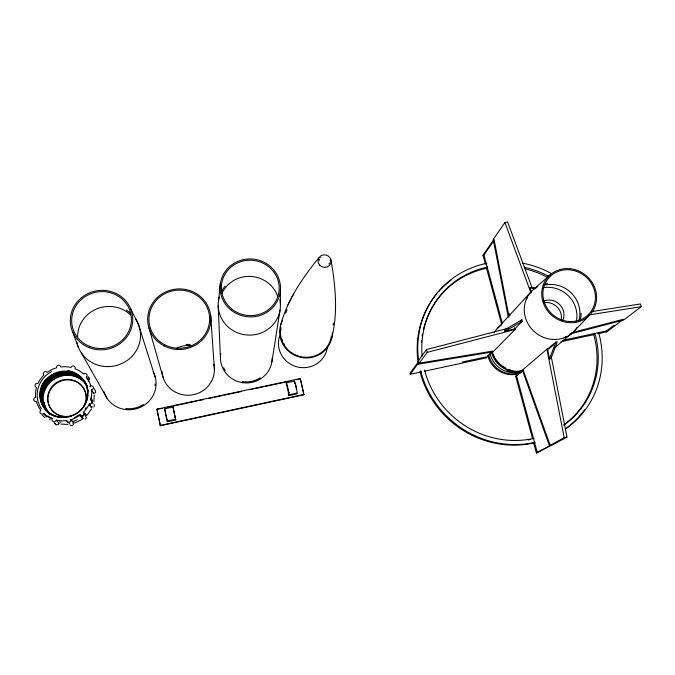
<?xml version="1.0" encoding="UTF-8"?>
<svg xmlns="http://www.w3.org/2000/svg" width="675" height="675" viewBox="0 0 675 675"><rect width="100%" height="100%" fill="white"/><g stroke="black" fill="none" stroke-linecap="round" stroke-linejoin="round"><path stroke-width="1.01" d="M280.403 304.273L280.471 287.12M89.564 379.772L88.628 377.409M93.184 403.937L90.779 399.828A28.274 26.865 -20.9 0 0 91.555 389.914A2.168 2.067 -18.9 0 0 93.361 387.433A2.168 2.067 -18.9 0 0 90.762 385.864A28.274 26.865 -20.9 0 0 86.324 377.089L88.779 381.173M218.607 299.911L220.489 282.808M333.163 325.046L333.382 323.089M271.915 361.792L280.058 310.044M93.926 401.541L94.238 394.934M288.47 392.85L286.175 382.885L294.275 381.156A6.235 0.591 77.9 0 1 295.996 385.914A6.235 0.591 77.9 0 1 297.042 393.103L296.814 393.888L288.723 395.626L288.267 393.635L288.47 392.85L289.482 392.631M165.797 414.568L164.641 408.721L165.645 413.834M331.476 339.069C338.268 313.116 335.509 285.913 330.969 259.824M288.723 395.626L288.925 394.85A6.235 0.548 77.9 0 0 287.845 387.661A6.235 0.548 77.9 0 0 286.175 382.885M294.055 381.974L294.275 381.156M294.621 383.552L294.832 383.071L295.161 383.729M300.341 378.557L300.223 378.962A25.296 2.481 77.9 0 1 303.91 394.791L160.38 425.739L156.895 409.168L300.341 378.557L303.91 394.791M86.552 417.572L85.143 419.099M280.538 325.451C287.263 299.953 302.594 277.838 319.005 257.631M549.526 358.931L555.829 342.065L557.263 341.761L550.927 358.627L549.526 358.931L547.602 349.068L555.829 342.065M285.576 313.31L287.094 309.682M92.332 406.738L91.775 407.43L89.353 403.802A2.177 2.076 -20.6 0 0 92.18 402.469A2.177 2.076 -20.6 0 0 90.779 399.828M293.591 293.895L287.947 304.72M91.513 408.805L87.083 415.209M73.432 424.474L71.947 425.579L70.225 425.225M95.344 392.901L95.656 391.171L94.238 388.673M531.967 287.525L507.617 221.991L504.917 222.531L493.206 239.465L508.326 317.258M485.443 264.262L482.996 255.192L494.016 239.304L508.925 316.069M482.996 255.192L483.933 255.007L493.83 240.781M508.41 328.193L426.457 349.574L417.842 361.429L418.525 364.112L493.028 351.886L515.076 329.476L514.561 327.594M418.053 362.264L409.987 373.317L410.231 374.296L421.512 371.858M410.231 374.296L418.314 363.285L492.818 351.084L486.127 357.902L424.592 371.191M418.525 364.112L427.174 352.375L515.076 329.476M497.154 328.7L531.36 291.465M574.163 331.138L590.001 314.702A28.24 26.274 39.6 0 0 574.231 269.452A28.24 26.274 39.6 0 0 543.265 302.805A28.24 26.274 39.6 0 0 590.001 314.702M520.383 321.317L521.859 319.807L522.256 321.249L514.882 328.767L505.052 331.332L504.672 329.923L521.859 319.807M93.909 407.042L94.508 404.679M533.377 289.567L550.471 274.556M548.767 348.815L546.902 349.22L522.357 370.119L549.425 445.711L552.091 445.103L566.975 437.079L551.239 356.501M532.592 438.877L515.692 376.287L523.159 369.942L550.252 445.525L536.406 453.009L533.68 442.91M515.692 376.287L522.644 370.997M548.994 348.764L553.508 344.942M554.639 347.718L572.164 333.079M562.739 340.352L606.606 330.893L614.031 325.215M597.696 333.813L606.876 331.83L623.388 319.25L571.7 332.724M591.688 311.605L640.448 303.969L641.25 306.678L623.624 320.06L569.903 334.058M58.59 424.491L56.287 424.837L54.059 422.668M82.654 419.116L74.697 423.107M505.052 331.332L522.256 321.249M83.573 418.238L82.822 418.483L80.232 415.032A28.274 26.865 -20.9 0 1 70.9 419.639A2.194 2.092 -23.7 0 1 69.162 422.246A2.194 2.092 -23.7 0 1 66.614 420.559L69.82 424.01M549.425 445.711L564.199 437.721L566.975 437.079M536.406 453.009L551.264 445.289M54.135 374.743C65.652 368.609 81.878 373.545 86.872 385.906M504.672 329.923L506.638 329.408M174.656 417.31L175.179 417.201L175.804 419.934L167.459 421.732L166.05 415.758M167.231 421.031L175.601 419.234L175.804 419.934M288.925 394.85L297.042 393.103M160.253 425.41L304.028 394.419M462.291 362.028L485.873 356.94L486.127 357.902M560.967 341.744L594.633 334.479M156.895 409.168L162.169 408.426M167.324 407.32L171.442 406.443M173.509 406.004L197.201 400.95M199.26 400.511L203.386 399.625M208.533 398.528L212.659 397.651M214.718 397.212L221.923 395.668M223.99 395.229L241.498 391.492M249.742 389.737L253.868 388.851M255.926 388.412L263.14 386.876M265.199 386.438L288.892 381.375M297.135 379.62L299.194 379.181M164.692 408.822L173.045 407.042L173.888 411.311M47.832 412.079A23.752 22.621 -25 0 1 43.166 402.207L44.12 402.722A23.279 21.988 -22.9 0 0 50.152 413.952M531.63 292.655L529.892 287.955L536.254 287.744M516.333 373.57L517.126 373.427A23.979 22.84 37.9 0 0 520.948 372.33M589.368 314.862L641.25 306.678M42.407 402.891L44.12 402.722A23.279 22.132 -21.2 0 0 50.136 413.927M67.888 424.44L61.003 424.102M529.892 287.955L535.84 288.048M58.455 423.47L59.257 423.512L56.27 420.12A2.202 2.092 -24.1 0 1 53.452 421.571A2.202 2.092 -24.1 0 1 52.161 418.846A28.274 26.865 -20.9 0 1 43.647 413.438A2.202 2.084 -23.6 0 1 40.483 413.37A2.202 2.084 -23.6 0 1 40.804 410.341A28.274 26.865 -20.9 0 1 36.416 401.448A2.202 2.076 -22.5 0 1 33.784 399.878A2.202 2.076 -22.5 0 1 35.632 397.364A28.274 26.865 -20.9 0 1 36.543 387.416A2.194 2.067 -21 0 1 35.134 384.775A2.194 2.067 -21 0 1 37.994 383.451A28.308 26.89 -20.9 0 1 43.909 375.123A2.177 2.059 -19.5 0 1 44.111 372.136A2.177 2.059 -19.5 0 1 47.216 372.338A28.308 26.89 -20.9 0 1 56.548 367.824A2.168 2.05 -18.3 0 1 58.261 365.302A2.168 2.05 -18.3 0 1 60.784 366.964A28.308 26.89 -20.9 0 1 71.027 367.436A2.16 2.05 -17.7 0 1 73.794 366.036A2.16 2.05 -17.7 0 1 75.077 368.702A28.308 26.89 -20.9 0 1 83.548 374.026A2.16 2.059 -17.9 0 1 86.619 374.119A2.16 2.059 -17.9 0 1 86.324 377.089M44.702 417.445L42.103 415.108M49.477 419.217L50.254 419.774M50.566 414.273L48.203 412.374M47.663 411.851C23.288 386.269 71.609 354.966 86.856 385.577A23.709 22.545 -21.2 0 0 58.472 376.996A23.709 22.545 -21.2 0 0 43.605 402.722M43.622 413.446L46.837 416.948L45.908 416.028A27.953 26.578 -21.2 0 1 45.352 415.412L44.288 414.146M54.81 423.503L55.662 424.432M44.162 413.994L44.668 414.593M70.892 419.656L73.609 423.107A1.73 0.43 -11.4 0 1 72.917 423.562M89.345 403.793A28.274 26.865 -20.9 0 1 83.531 412.189L86.029 415.673A1.704 0.439 -42 0 1 85.447 416.779M91.555 389.922L93.952 393.778L93.884 392.496M89.294 378.515L88.155 376.625M81.278 352.831L107.114 398.351M130.587 308.618L138.307 324.051L155.588 378.523M173.045 407.042L174.116 412.4M87.176 386.252L87.48 386.944M72.377 331.298L78.469 347.549M504.917 222.531L530.938 292.807M87.159 386.606L87.421 387.315M295.338 384.261L295.878 386.311M606.606 330.893L606.876 331.83M148.972 327.983L163.055 377.325M483.933 255.007L502.436 323.485M516.653 376.076L537.376 452.782M486.262 267.283L501.761 324.692M175.179 417.201L174.623 414.754M175.601 419.234L174.445 413.952M426.457 349.574L427.174 352.375M295.962 386.674L296.511 389.711M174.513 414.366L173.905 411.488M174.251 413.168L174.378 413.767M165.881 414.956L167.459 421.732M165.974 415.564L165.603 413.834M546.902 349.22L564.199 437.721M509.498 313.816L509.903 315.858M210.676 315.47L214.397 368.955M218.185 305.707L220.455 358.391M593.62 334.192A89.978 85.227 41.2 0 1 563.676 425.056M530.212 439.543A89.978 85.227 41.2 0 1 528.255 439.898M421.394 342.571A89.978 85.227 41.2 0 1 421.563 340.673M422.162 335.931A89.978 85.227 41.2 0 1 422.483 334.015M423.47 329.299A89.978 85.227 41.2 0 1 487.004 268.203M525.057 268.878A89.978 85.227 41.2 0 1 548.252 277.788M594.835 333.239A90.281 85.489 41.2 0 1 564.03 424.955M534.161 438.311A90.281 85.489 41.2 0 1 424.55 369.984M422.145 355.953A90.281 85.489 41.2 0 1 487.856 267.03M524.129 267.292A90.281 85.489 41.2 0 1 548.412 276.168M584.643 409.733A94.019 89.058 41.2 0 1 565.312 428.946M534.187 442.884A94.019 89.058 41.2 0 1 419.985 371.672M418.146 362.517A94.019 89.058 41.2 0 1 436.742 293.811M438.716 291.499A94.019 89.058 41.2 0 1 451.204 280.015M598.573 332.438A94.34 89.336 41.2 0 1 566.46 428.296M535.233 442.285A94.34 89.336 41.2 0 1 420.635 370.828M418.787 361.648A94.34 89.336 41.2 0 1 486.852 263.292M522.737 263.174A94.34 89.336 41.2 0 1 551.475 273.611M577.032 327.426A29.185 27.287 40 0 1 532.634 329.999A29.185 27.287 40 0 1 537.857 286.521M545.898 283.753A29.185 27.287 40 0 1 547.552 283.517M581.074 313.259A29.185 27.287 40 0 1 580.078 320.558M522.686 370.896A25.844 24.427 40.9 0 1 491.577 351.557M494.108 332.699A25.844 24.427 40.9 0 1 501.314 325.24M543.527 285.457A28.021 26.198 40 0 1 571.548 293.22A28.021 26.198 40 0 1 578.728 321.047M543.712 302.78A14.352 13.441 40.1 0 1 561.085 320.254M543.333 301.252A14.47 13.534 40 0 1 559.626 304.543A14.47 13.534 40 0 1 562.663 320.692M565.912 336.597A27.776 25.996 40 0 1 564.308 337.567M526.357 299.346A27.776 25.996 40 0 1 527.369 297.793M542.649 287.887A27.776 25.996 40 0 1 576.256 321.629M487.78 355.632A23.887 22.427 39.1 0 0 512.03 374.659A23.903 22.756 37.2 0 0 517.565 373.925A23.988 22.866 38 0 0 519.834 373.207M516.375 373.764A23.946 22.52 44.4 0 1 488.683 354.898M521.294 371.663A24.064 22.587 43.5 0 1 489.949 353.514M521.682 371.081A24.157 22.908 36.5 0 1 506.512 370.777M520.509 370.913A24.199 22.815 45.4 0 1 491.459 351.844M510.266 369.706A24.283 22.748 41.5 0 1 509.473 369.478M505.617 367.926A24.283 22.748 41.5 0 1 492.379 351.903M329.484 263.014A5.265 5.012 16.7 0 1 329.02 263.925M319.376 260.28A5.265 5.012 16.7 0 1 319.638 259.293M320.76 257.588A5.265 5.012 16.7 0 1 320.954 257.411M284.572 344.663A25.287 24.469 15.1 0 1 283.973 343.651M282.462 340.47A25.287 24.469 15.1 0 1 282.066 339.373M280.859 330.21A25.287 24.469 15.1 0 1 280.96 329.062M327.485 346.461A24.637 23.903 14.7 0 1 298.029 367.099A24.637 23.903 14.7 0 1 279.602 336.091M331.307 336.403A25.658 24.832 15.1 0 1 301.48 356.805A25.658 24.832 15.1 0 1 280.927 326.869M332.277 332.927A26.359 25.515 15.1 0 1 299.877 357.168A26.359 25.515 15.1 0 1 282.437 320.6M66.622 420.542A28.274 26.865 -20.9 0 1 56.287 420.103M83.523 412.206A2.185 2.084 -22.4 0 1 83.346 415.226A2.185 2.084 -22.4 0 1 80.232 415.032M87.075 397.988A24.165 22.958 -20.9 0 0 67.711 370.837A24.207 23.034 -17.2 0 1 76.663 373.95M87.801 395.212A24.089 22.891 -24.9 0 1 51.266 414.222A24.089 22.891 -24.9 0 1 51.958 374.718A24.089 22.891 -24.9 0 1 87.851 392.2M86.071 407.599A26.899 25.616 -24.2 0 1 85.117 408.923M78.578 415.083A26.899 25.616 -24.2 0 1 75.735 416.77M41.335 408.721A26.899 25.616 -24.2 0 1 51.545 371.604M81.034 415.555A23.709 22.545 -21.2 0 1 80.291 416.104M47.748 411.919A23.709 22.545 -21.2 0 1 47.225 411.218A23.735 22.427 -23.1 0 0 48.608 412.973A23.853 22.596 -18 0 1 51.823 379.578M92.315 399.735A26.561 25.102 -22.7 0 1 91.867 402.055M85.404 413.834A26.561 25.102 -22.7 0 1 81.683 417.116M77.372 419.723A26.561 25.102 -22.7 0 1 72.36 421.597M61.155 422.255A26.561 25.102 -22.7 0 1 59.577 421.968M80.587 415.285A23.735 22.494 -24.7 0 1 79.962 415.741M52.279 380.143A23.735 22.494 -24.7 0 1 86.628 385.012M80.19 414.357A23.819 22.705 -24.7 0 1 79.574 414.821M49.191 413.497A23.819 22.705 -24.7 0 1 51.806 378.759A23.819 22.705 -24.7 0 1 86.763 385.282M90.121 385.973A26.595 25.38 -23.9 0 1 90.425 386.707M90.214 405.262A26.595 25.38 -23.9 0 1 89.893 405.996M84.983 413.378A26.595 25.38 -23.9 0 1 83.827 414.543M50.524 417.766A26.73 25.414 -17.7 0 1 47.917 415.91M71.845 420.466A26.679 25.287 -24.2 0 1 71.044 420.677M89.978 386.016A26.696 25.414 -24.4 0 1 90.247 386.758M89.623 404.629A26.696 25.414 -24.4 0 1 89.303 405.363M81.287 415.479A26.696 25.414 -24.4 0 1 80.637 415.977M91.353 396.267A26.848 25.431 -18.1 0 1 91.058 398.672M80.848 415.108A26.848 25.431 -18.1 0 1 80.182 415.606M71.947 419.622A26.848 25.431 -18.1 0 1 70.335 420.052M52.65 418.407A26.848 25.431 -18.1 0 1 50.498 417.31M60.134 417.572A24.106 22.849 -17.5 0 1 40.711 398.647A24.106 22.849 -17.5 0 1 54.025 374.524M75.111 417.386A26.882 25.473 -24.1 0 1 74.351 417.732M76.587 374.068A24.182 23.06 -17.8 0 1 83.59 406.865A24.182 23.06 -17.8 0 1 48.963 412.653A24.182 23.06 -17.8 0 1 45.875 379.198M46.339 379.586A24.14 22.832 -18.1 0 1 49.916 376.388A24.148 22.866 -17.7 0 1 55.342 373.368M55.418 373.553A24.123 22.883 -17.3 0 1 88.138 391.306M54.709 416.357A23.996 22.764 -24.8 0 1 42.441 387.897A23.996 22.764 -24.8 0 1 71.423 372.836M71.322 373.174A24.03 22.891 -17.5 0 1 87.353 386.902M51.292 414.897A23.912 22.79 -24.7 0 1 52.583 376.81M52.743 377.047A23.979 22.722 -17.6 0 1 58.337 374.448A23.971 22.756 -17.4 0 1 70.495 373.638M70.47 373.748A23.946 22.807 -17.5 0 1 86.721 385.256M49.891 414.087A23.819 22.663 -25 0 1 58.117 375.308M58.269 375.713A23.878 22.663 -17.5 0 1 86.864 385.417M64.538 416.812A19.33 18.385 -21.2 0 1 48.043 397.356A19.33 18.385 -21.2 0 1 68.015 379.89A19.33 18.385 -21.2 0 1 86.392 397.71M86.122 400.866A19.33 18.385 -21.2 0 1 85.008 404.696M69.474 416.694A19.33 18.385 -21.2 0 1 68.647 416.804M91.243 406.603A25.979 24.705 -21.2 0 1 90.88 407.464M86.265 414.543A25.979 24.705 -21.2 0 1 85.607 415.235M82.738 417.766A25.979 24.705 -21.2 0 1 81.97 418.331M74.225 422.137A25.979 24.705 -21.2 0 1 73.297 422.398M176.597 348.283A25.186 24.376 -8.1 0 1 192.561 345.769M213.84 364.365A26.241 25.397 -8.1 0 1 191.523 395.018A26.241 25.397 -8.1 0 1 161.992 371.267M186.089 344.528A26.241 25.397 -8.1 0 1 190.198 344.486M153.157 371.866A26.646 25.599 -16 0 1 139.312 407.767A26.646 25.599 -16 0 1 103.984 391.694M155.039 383.982A25.582 24.578 -16 0 1 154.963 385.552M143.395 404.494A25.582 24.578 -16 0 1 125.736 408.535M135.489 318.836A32.189 30.62 -12.3 0 1 120.251 364.222A32.189 30.62 -12.3 0 1 76.866 342.157M126.453 310.154A32.189 30.62 -12.3 0 1 130.317 313.023M77.617 336.538A30.898 29.396 -12.3 0 1 96.854 308.838A30.898 29.396 -12.3 0 1 130.579 314.955M160.38 425.739A25.76 0.65 78 0 1 157.022 409.523M272.236 357.733A25.895 25.161 2.8 0 1 244.24 382.852A25.895 25.161 2.8 0 1 220.809 353.523M260.297 377.798A24.857 24.157 2.8 0 1 242.367 381.603M225.239 370.465A24.857 24.157 2.8 0 1 223.712 367.698M279.863 299.734A31.143 29.936 6.1 0 1 248.088 335.078A31.143 29.936 6.1 0 1 219.282 296.983M221.594 291.296A31.143 29.936 6.1 0 1 225.096 286.141M221.83 293.617A29.894 28.738 6.1 0 1 250.72 276.438A29.894 28.738 6.1 0 1 277.771 296.612M544.396 302.476A27.008 25.127 39.6 0 0 589.098 313.867A27.008 25.127 39.6 0 0 574.028 270.582A27.008 25.127 39.6 0 0 544.396 302.476M319.764 265.258A6.59 6.278 16.7 0 0 330.843 263.115A6.59 6.278 16.7 0 0 323.114 254.922A6.59 6.278 16.7 0 0 319.764 265.258M63.383 416.273A19.373 18.427 -21.2 0 0 84.932 391.061A19.373 18.427 -21.2 0 0 52.118 386.421A19.373 18.427 -21.2 0 0 63.383 416.273M164.776 344.832A30.35 29.084 -4.1 0 0 209.621 318.296A30.35 29.084 -4.1 0 0 163.468 294.46A30.35 29.084 -4.1 0 0 164.776 344.832M164.168 345.921A31.615 30.299 -4.1 0 0 210.878 318.271A31.615 30.299 -4.1 0 0 162.802 293.448A31.615 30.299 -4.1 0 0 164.168 345.921M88.788 347.465A31.286 29.666 -11.3 0 0 132.587 316.406A31.286 29.666 -11.3 0 0 83.211 296.359A31.286 29.666 -11.3 0 0 88.788 347.465M89.345 346.258A29.928 28.384 -11.3 0 0 131.245 316.55A29.928 28.384 -11.3 0 0 84.021 297.371A29.928 28.384 -11.3 0 0 89.345 346.258M231.306 310.289A30.232 28.957 6.8 0 0 280.133 292.705A30.232 28.957 6.8 0 0 239.406 260.786A30.232 28.957 6.8 0 0 231.306 310.289M232.132 309.302A28.915 27.7 6.8 0 0 278.834 292.486A28.915 27.7 6.8 0 0 239.895 261.951A28.915 27.7 6.8 0 0 232.132 309.302"/></g></svg>
